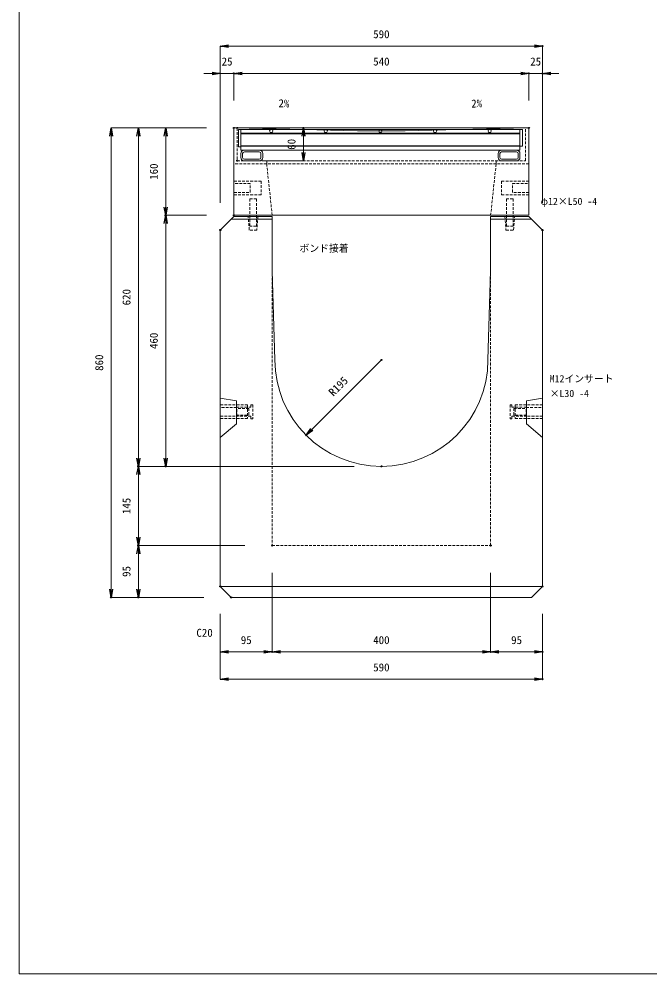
# Model space of a CAD drawing. Units: millimetres, scale not verified. Extents: x -1945 to 1945, y -1170 to 1670.
# Drawn here: x -1945 to -790, y -1170 to 579 of the extents above; entities that cross this region are included whole.
import ezdxf
from ezdxf.enums import TextEntityAlignment as Align

# ---------------------------------------------------------------- set-up
doc = ezdxf.new("R2010")
doc.units = ezdxf.units.MM
doc.header["$LTSCALE"] = 10
doc.header["$PDMODE"] = 32
doc.header["$PDSIZE"] = 2
doc.linetypes.add('USER1', pattern=[0.75, 0.5, -0.25])
doc.layers.add('0-0_0', color=7, linetype='Continuous')
doc.layers.add('0-2_DEFPOINTS', color=7, linetype='Continuous')
for name, color, linetype, lineweight in [('0-1_TITLE', 7, 'Continuous', 18), ('0-3_KIJUN', 7, 'USER1', 18), ('0-5_SUNPO', 3, 'Continuous', 18), ('0-6_10-GR', 5, 'Continuous', 18)]:
    doc.layers.add(name, color=color, linetype=linetype, lineweight=lineweight)
doc.styles.add('ＭＳ ゴシック', font='')
doc.styles.get('ＭＳ ゴシック').set_extended_font_data('MS Gothic')

# ---------------------------------------------------------------- blocks, each defined once
blk = doc.blocks.new('_OPEN')
at = {"layer": '0-0_0'}
blk.add_line((0, 0), (-1, 0), dxfattribs=at)
blk.add_lwpolyline([(-1, 0.1667), (0, 0), (-1, -0.1667)], dxfattribs=at)
blk = doc.blocks.new('D1')
at = {"layer": '0-2_DEFPOINTS'}
for p in [(393.34, 1899.64), (393.34, 1799.64), (368.34, 1612.64)]:
    blk.add_point(p, dxfattribs=at)
at = {"layer": '0-5_SUNPO'}
for p, q in [((353.34, 1899.64), (338.34, 1899.64)), ((368.34, 1662.64), (368.34, 1899.64)), ((368.34, 1899.64), (393.34, 1899.64)), ((393.34, 1849.64), (393.34, 1899.64)), ((408.34, 1899.64), (423.34, 1899.64))]:
    blk.add_line(p, q, dxfattribs=at)
at = {"layer": '0-5_SUNPO', "xscale": 15, "yscale": 15}
blk.add_blockref('_OPEN', (368.34, 1899.64), dxfattribs=at)
at = {"layer": '0-5_SUNPO', "xscale": 15, "yscale": 15, "rotation": 180}
blk.add_blockref('_OPEN', (393.34, 1899.64), dxfattribs=at)
at = {"layer": '0-5_SUNPO', "color": 7, "style": 'ＭＳ ゴシック'}
blk.add_text('25', height=14.66, dxfattribs=at).set_placement((370.84, 1909.64), align=Align.BOTTOM_LEFT)
blk = doc.blocks.new('D2')
at = {"layer": '0-2_DEFPOINTS'}
for p in [(958.34, 1949.64), (368.34, 1612.64), (958.34, 1612.64)]:
    blk.add_point(p, dxfattribs=at)
at = {"layer": '0-5_SUNPO'}
for p, q in [((368.34, 1662.64), (368.34, 1949.64)), ((383.34, 1949.64), (943.34, 1949.64)), ((958.34, 1662.64), (958.34, 1949.64))]:
    blk.add_line(p, q, dxfattribs=at)
at = {"layer": '0-5_SUNPO', "xscale": 15, "yscale": 15, "rotation": 180}
blk.add_blockref('_OPEN', (368.34, 1949.64), dxfattribs=at)
at = {"layer": '0-5_SUNPO', "xscale": 15, "yscale": 15}
blk.add_blockref('_OPEN', (958.34, 1949.64), dxfattribs=at)
at = {"layer": '0-5_SUNPO', "color": 7, "style": 'ＭＳ ゴシック'}
blk.add_text('590', height=14.66, dxfattribs=at).set_placement((648.34, 1959.64), align=Align.BOTTOM_LEFT)
blk = doc.blocks.new('D3')
at = {"layer": '0-2_DEFPOINTS'}
for p in [(463.34, 1034.64), (218.34, 939.64), (388.34, 939.64)]:
    blk.add_point(p, dxfattribs=at)
at = {"layer": '0-5_SUNPO'}
for p, q in [((413.34, 1034.64), (218.34, 1034.64)), ((218.34, 1019.64), (218.34, 954.64)), ((338.34, 939.64), (218.34, 939.64))]:
    blk.add_line(p, q, dxfattribs=at)
at = {"layer": '0-5_SUNPO', "xscale": 15, "yscale": 15}
for p, rotation in [((218.34, 1034.64), 90), ((218.34, 939.64), 270)]:
    blk.add_blockref('_OPEN', p, dxfattribs=dict(at, rotation=rotation))
at = {"layer": '0-5_SUNPO', "color": 7, "style": 'ＭＳ ゴシック'}
blk.add_text('95', height=14.66, rotation=90, dxfattribs=at).set_placement((208.34, 977.14), align=Align.BOTTOM_LEFT)
blk = doc.blocks.new('D4')
at = {"layer": '0-2_DEFPOINTS'}
for p in [(393.34, 1799.64), (168.34, 939.64), (388.34, 939.64)]:
    blk.add_point(p, dxfattribs=at)
at = {"layer": '0-5_SUNPO'}
for p, q in [((343.34, 1799.64), (168.34, 1799.64)), ((168.34, 1784.64), (168.34, 954.64)), ((338.34, 939.64), (168.34, 939.64))]:
    blk.add_line(p, q, dxfattribs=at)
at = {"layer": '0-5_SUNPO', "xscale": 15, "yscale": 15}
for p, rotation in [((168.34, 1799.64), 90), ((168.34, 939.64), 270)]:
    blk.add_blockref('_OPEN', p, dxfattribs=dict(at, rotation=rotation))
at = {"layer": '0-5_SUNPO', "color": 7, "style": 'ＭＳ ゴシック'}
blk.add_text('860', height=14.66, rotation=90, dxfattribs=at).set_placement((158.34, 1354.64), align=Align.BOTTOM_LEFT)
blk = doc.blocks.new('D5')
at = {"layer": '0-2_DEFPOINTS'}
for p in [(463.34, 1034.64), (368.34, 959.64), (463.34, 839.64)]:
    blk.add_point(p, dxfattribs=at)
at = {"layer": '0-5_SUNPO'}
for p, q in [((463.34, 984.64), (463.34, 839.64)), ((368.34, 909.64), (368.34, 839.64)), ((383.34, 839.64), (448.34, 839.64))]:
    blk.add_line(p, q, dxfattribs=at)
at = {"layer": '0-5_SUNPO', "xscale": 15, "yscale": 15, "rotation": 180}
blk.add_blockref('_OPEN', (368.34, 839.64), dxfattribs=at)
at = {"layer": '0-5_SUNPO', "xscale": 15, "yscale": 15}
blk.add_blockref('_OPEN', (463.34, 839.64), dxfattribs=at)
at = {"layer": '0-5_SUNPO', "color": 7, "style": 'ＭＳ ゴシック'}
blk.add_text('95', height=14.66, dxfattribs=at).set_placement((405.84, 849.64), align=Align.BOTTOM_LEFT)
blk = doc.blocks.new('D6')
at = {"layer": '0-2_DEFPOINTS'}
for p in [(463.34, 1034.64), (863.34, 1034.64), (863.34, 839.64)]:
    blk.add_point(p, dxfattribs=at)
at = {"layer": '0-5_SUNPO'}
for p, q in [((463.34, 984.64), (463.34, 839.64)), ((863.34, 984.64), (863.34, 839.64)), ((478.34, 839.64), (848.34, 839.64))]:
    blk.add_line(p, q, dxfattribs=at)
at = {"layer": '0-5_SUNPO', "xscale": 15, "yscale": 15, "rotation": 180}
blk.add_blockref('_OPEN', (463.34, 839.64), dxfattribs=at)
at = {"layer": '0-5_SUNPO', "xscale": 15, "yscale": 15}
blk.add_blockref('_OPEN', (863.34, 839.64), dxfattribs=at)
at = {"layer": '0-5_SUNPO', "color": 7, "style": 'ＭＳ ゴシック'}
blk.add_text('400', height=14.66, dxfattribs=at).set_placement((648.34, 849.64), align=Align.BOTTOM_LEFT)
blk = doc.blocks.new('D7')
at = {"layer": '0-2_DEFPOINTS'}
for p in [(863.34, 1034.64), (958.34, 959.64), (958.34, 839.64)]:
    blk.add_point(p, dxfattribs=at)
at = {"layer": '0-5_SUNPO'}
for p, q in [((863.34, 984.64), (863.34, 839.64)), ((958.34, 909.64), (958.34, 839.64)), ((878.34, 839.64), (943.34, 839.64))]:
    blk.add_line(p, q, dxfattribs=at)
at = {"layer": '0-5_SUNPO', "xscale": 15, "yscale": 15, "rotation": 180}
blk.add_blockref('_OPEN', (863.34, 839.64), dxfattribs=at)
at = {"layer": '0-5_SUNPO', "xscale": 15, "yscale": 15}
blk.add_blockref('_OPEN', (958.34, 839.64), dxfattribs=at)
at = {"layer": '0-5_SUNPO', "color": 7, "style": 'ＭＳ ゴシック'}
blk.add_text('95', height=14.66, dxfattribs=at).set_placement((900.84, 849.64), align=Align.BOTTOM_LEFT)
blk = doc.blocks.new('D8')
at = {"layer": '0-2_DEFPOINTS'}
for p in [(368.34, 959.64), (958.34, 959.64), (958.34, 789.64)]:
    blk.add_point(p, dxfattribs=at)
at = {"layer": '0-5_SUNPO'}
for p, q in [((368.34, 909.64), (368.34, 789.64)), ((958.34, 909.64), (958.34, 789.64)), ((383.34, 789.64), (943.34, 789.64))]:
    blk.add_line(p, q, dxfattribs=at)
at = {"layer": '0-5_SUNPO', "xscale": 15, "yscale": 15, "rotation": 180}
blk.add_blockref('_OPEN', (368.34, 789.64), dxfattribs=at)
at = {"layer": '0-5_SUNPO', "xscale": 15, "yscale": 15}
blk.add_blockref('_OPEN', (958.34, 789.64), dxfattribs=at)
at = {"layer": '0-5_SUNPO', "color": 7, "style": 'ＭＳ ゴシック'}
blk.add_text('590', height=14.66, dxfattribs=at).set_placement((648.34, 799.64), align=Align.BOTTOM_LEFT)
blk = doc.blocks.new('D22')
at = {"layer": '0-2_DEFPOINTS'}
for p in [(393.34, 1799.64), (268.34, 1639.64), (393.34, 1639.64)]:
    blk.add_point(p, dxfattribs=at)
at = {"layer": '0-5_SUNPO'}
for p, q in [((343.34, 1799.64), (268.34, 1799.64)), ((268.34, 1784.64), (268.34, 1654.64)), ((343.34, 1639.64), (268.34, 1639.64))]:
    blk.add_line(p, q, dxfattribs=at)
at = {"layer": '0-5_SUNPO', "xscale": 15, "yscale": 15}
for p, rotation in [((268.34, 1799.64), 90), ((268.34, 1639.64), 270)]:
    blk.add_blockref('_OPEN', p, dxfattribs=dict(at, rotation=rotation))
at = {"layer": '0-5_SUNPO', "color": 7, "style": 'ＭＳ ゴシック'}
blk.add_text('160', height=14.66, rotation=90, dxfattribs=at).set_placement((258.34, 1704.64), align=Align.BOTTOM_LEFT)
blk = doc.blocks.new('D23')
at = {"layer": '0-2_DEFPOINTS'}
for p in [(393.34, 1639.64), (268.34, 1179.64), (663.34, 1179.64)]:
    blk.add_point(p, dxfattribs=at)
at = {"layer": '0-5_SUNPO'}
for p, q in [((343.34, 1639.64), (268.34, 1639.64)), ((268.34, 1624.64), (268.34, 1194.64)), ((613.34, 1179.64), (268.34, 1179.64))]:
    blk.add_line(p, q, dxfattribs=at)
at = {"layer": '0-5_SUNPO', "xscale": 15, "yscale": 15}
for p, rotation in [((268.34, 1639.64), 90), ((268.34, 1179.64), 270)]:
    blk.add_blockref('_OPEN', p, dxfattribs=dict(at, rotation=rotation))
at = {"layer": '0-5_SUNPO', "color": 7, "style": 'ＭＳ ゴシック'}
blk.add_text('460', height=14.66, rotation=90, dxfattribs=at).set_placement((258.34, 1394.64), align=Align.BOTTOM_LEFT)
blk = doc.blocks.new('D24')
at = {"layer": '0-2_DEFPOINTS'}
for p in [(393.34, 1799.64), (218.34, 1179.64), (663.34, 1179.64)]:
    blk.add_point(p, dxfattribs=at)
at = {"layer": '0-5_SUNPO'}
for p, q in [((343.34, 1799.64), (218.34, 1799.64)), ((218.34, 1784.64), (218.34, 1194.64)), ((613.34, 1179.64), (218.34, 1179.64))]:
    blk.add_line(p, q, dxfattribs=at)
at = {"layer": '0-5_SUNPO', "xscale": 15, "yscale": 15}
for p, rotation in [((218.34, 1799.64), 90), ((218.34, 1179.64), 270)]:
    blk.add_blockref('_OPEN', p, dxfattribs=dict(at, rotation=rotation))
at = {"layer": '0-5_SUNPO', "color": 7, "style": 'ＭＳ ゴシック'}
blk.add_text('620', height=14.66, rotation=90, dxfattribs=at).set_placement((208.34, 1474.64), align=Align.BOTTOM_LEFT)
blk = doc.blocks.new('D25')
at = {"layer": '0-2_DEFPOINTS'}
for p in [(663.34, 1179.64), (218.34, 1034.64), (463.34, 1034.64)]:
    blk.add_point(p, dxfattribs=at)
at = {"layer": '0-5_SUNPO'}
for p, q in [((613.34, 1179.64), (218.34, 1179.64)), ((218.34, 1164.64), (218.34, 1049.64)), ((413.34, 1034.64), (218.34, 1034.64))]:
    blk.add_line(p, q, dxfattribs=at)
at = {"layer": '0-5_SUNPO', "xscale": 15, "yscale": 15}
for p, rotation in [((218.34, 1179.64), 90), ((218.34, 1034.64), 270)]:
    blk.add_blockref('_OPEN', p, dxfattribs=dict(at, rotation=rotation))
at = {"layer": '0-5_SUNPO', "color": 7, "style": 'ＭＳ ゴシック'}
blk.add_text('145', height=14.66, rotation=90, dxfattribs=at).set_placement((208.34, 1092.14), align=Align.BOTTOM_LEFT)
blk = doc.blocks.new('D26')
at = {"layer": '0-2_DEFPOINTS'}
for p in [(663.34, 1374.64), (525.45, 1236.75)]:
    blk.add_point(p, dxfattribs=at)
at = {"layer": '0-5_SUNPO'}
blk.add_line((663.34, 1374.64), (536.06, 1247.36), dxfattribs=at)
at = {"layer": '0-5_SUNPO', "xscale": 15, "yscale": 15, "rotation": 225}
blk.add_blockref('_OPEN', (525.45, 1236.75), dxfattribs=at)
at = {"layer": '0-5_SUNPO', "color": 7, "style": 'ＭＳ ゴシック'}
blk.add_text('R195', height=14.66, rotation=45, dxfattribs=at).set_placement((578.49, 1303.93), align=Align.BOTTOM_LEFT)
blk = doc.blocks.new('D28')
at = {"layer": '0-2_DEFPOINTS'}
for p in [(933.34, 1899.64), (393.34, 1799.64), (933.34, 1799.64)]:
    blk.add_point(p, dxfattribs=at)
at = {"layer": '0-5_SUNPO'}
for p, q in [((393.34, 1849.64), (393.34, 1899.64)), ((408.34, 1899.64), (918.34, 1899.64)), ((933.34, 1849.64), (933.34, 1899.64))]:
    blk.add_line(p, q, dxfattribs=at)
at = {"layer": '0-5_SUNPO', "xscale": 15, "yscale": 15, "rotation": 180}
blk.add_blockref('_OPEN', (393.34, 1899.64), dxfattribs=at)
at = {"layer": '0-5_SUNPO', "xscale": 15, "yscale": 15}
blk.add_blockref('_OPEN', (933.34, 1899.64), dxfattribs=at)
at = {"layer": '0-5_SUNPO', "color": 7, "style": 'ＭＳ ゴシック'}
blk.add_text('540', height=14.66, dxfattribs=at).set_placement((648.34, 1909.64), align=Align.BOTTOM_LEFT)
blk = doc.blocks.new('D29')
at = {"layer": '0-2_DEFPOINTS'}
for p in [(958.34, 1899.64), (933.34, 1799.64), (958.34, 1612.64)]:
    blk.add_point(p, dxfattribs=at)
at = {"layer": '0-5_SUNPO'}
for p, q in [((918.34, 1899.64), (903.34, 1899.64)), ((933.34, 1849.64), (933.34, 1899.64)), ((933.34, 1899.64), (958.34, 1899.64)), ((958.34, 1662.64), (958.34, 1899.64)), ((973.34, 1899.64), (988.34, 1899.64))]:
    blk.add_line(p, q, dxfattribs=at)
at = {"layer": '0-5_SUNPO', "xscale": 15, "yscale": 15}
blk.add_blockref('_OPEN', (933.34, 1899.64), dxfattribs=at)
at = {"layer": '0-5_SUNPO', "xscale": 15, "yscale": 15, "rotation": 180}
blk.add_blockref('_OPEN', (958.34, 1899.64), dxfattribs=at)
at = {"layer": '0-5_SUNPO', "color": 7, "style": 'ＭＳ ゴシック'}
blk.add_text('25', height=14.66, dxfattribs=at).set_placement((935.84, 1909.64), align=Align.BOTTOM_LEFT)
blk = doc.blocks.new('M16_insert_dan')
at = {"layer": '0-3_KIJUN', "color": 3}
for points in [[(0, -12.5), (-50, -12.5), (-50, 12.5), (0, 12.5)], [(0, 8), (-30, 8), (-30, -8), (0, -8)]]:
    blk.add_lwpolyline(points, close=True, dxfattribs=at)
blk = doc.blocks.new('D32')
at = {"layer": '0-2_DEFPOINTS'}
for p in [(399.34, 1799.64), (520.47, 1799.64), (399.34, 1739.64)]:
    blk.add_point(p, dxfattribs=at)
at = {"layer": '0-5_SUNPO'}
for p, q in [((449.34, 1799.64), (520.47, 1799.64)), ((520.47, 1754.64), (520.47, 1784.64)), ((449.34, 1739.64), (520.47, 1739.64))]:
    blk.add_line(p, q, dxfattribs=at)
at = {"layer": '0-5_SUNPO', "xscale": 15, "yscale": 15}
for p, rotation in [((520.47, 1799.64), 90), ((520.47, 1739.64), 270)]:
    blk.add_blockref('_OPEN', p, dxfattribs=dict(at, rotation=rotation))
at = {"layer": '0-5_SUNPO', "color": 7, "style": 'ＭＳ ゴシック'}
blk.add_text('60', height=14.66, rotation=90, dxfattribs=at).set_placement((510.47, 1759.64), align=Align.BOTTOM_LEFT)
blk = doc.blocks.new('A$C71214742')
at = {"layer": '0-6_10-GR'}
for p, q in [((0, 58), (0, 26)), ((0, 58), (4.5, 58)), ((4.5, 58), (4.5, 27)), ((4.5, 58), (4.5, 20)), ((515.5, 58), (4.5, 58)), ((515.5, 58), (515.5, 27)), ((520, 58), (515.5, 58)), ((515.5, 58), (515.5, 20)), ((520, 58), (520, 27)), ((515.5, 51), (4.5, 51)), ((515.5, 50), (4.5, 50)), ((0, 26), (4.5, 26)), ((515.5, 28), (4.5, 28)), ((515.5, 27), (4.5, 27)), ((515.5, 20), (4.5, 20)), ((10.9, 20), (38.1, 20)), ((481.9, 20), (509.1, 20)), ((520, 27), (515.5, 27)), ((4.5, 6.4), (4.5, 13.6)), ((7.7, 6.4), (7.7, 13.6)), ((10.9, 16.8), (38.1, 16.8)), ((38.1, 3.2), (10.9, 3.2)), ((38.1, 0), (10.9, 0)), ((41.3, 13.6), (41.3, 6.4)), ((44.5, 13.6), (44.5, 6.4)), ((475.5, 6.4), (475.5, 13.6)), ((478.7, 6.4), (478.7, 13.6)), ((481.9, 16.8), (509.1, 16.8)), ((509.1, 3.2), (481.9, 3.2)), ((509.1, 0), (481.9, 0)), ((512.3, 13.6), (512.3, 6.4)), ((515.5, 13.6), (515.5, 6.4))]:
    blk.add_line(p, q, dxfattribs=at)
for centre in [(60, 55), (160, 55), (260, 55), (360, 55), (460, 55)]:
    blk.add_circle(centre, 3, dxfattribs=at)
for centre, radius, start, end in [((10.9, 13.6), 6.4, 90, 180), ((38.1, 13.6), 6.4, 0, 90), ((481.9, 13.6), 6.4, 90, 180), ((509.1, 13.6), 6.4, 0, 90), ((10.9, 6.4), 6.4, 180, 270), ((10.9, 13.6), 3.2, 90, 180), ((10.9, 6.4), 3.2, 180, 270), ((38.1, 13.6), 3.2, 0, 90), ((38.1, 6.4), 6.4, 270, 0), ((38.1, 6.4), 3.2, 270, 0), ((481.9, 6.4), 6.4, 180, 270), ((481.9, 13.6), 3.2, 90, 180), ((481.9, 6.4), 3.2, 180, 270), ((509.1, 13.6), 3.2, 0, 90), ((509.1, 6.4), 3.2, 270, 0), ((509.1, 6.4), 6.4, 270, 0)]:
    blk.add_arc(centre, radius, start, end, dxfattribs=at)

msp = doc.modelspace()

# ---------------------------------------------------------------- linework, layer by layer
at = {"layer": '0-1_TITLE', "color": 2}
msp.add_lwpolyline([(-1945, -1170.24), (1945, -1170.24), (1945, 1669.76), (-1945, 1669.76)], close=True, dxfattribs=at)
at = {"layer": '0-3_KIJUN'}
msp.add_line((-1551.66, 379.64), (-1545.66, 379.64), dxfattribs=at)
at = {"layer": '0-3_KIJUN', "linetype": 'Continuous'}
for p, q in [((-1011.66, 379.64), (-1011.66, 303.64)), ((-1556.66, 212.64), (-1481.66, 212.64)), ((-1006.66, 212.64), (-1081.66, 212.64)), ((-1576.66, -460.36), (-986.66, -460.36))]:
    msp.add_line(p, q, dxfattribs=at)
for points in [[(-1551.66, 219.64), (-1011.66, 219.64), (-1011.66, 379.64), (-1551.66, 379.64)], [(-1547.16, -120.36), (-1576.66, -115.36), (-1576.66, -187.36), (-1547.16, -162.36)], [(-1016.16, -120.36), (-986.66, -115.36), (-986.66, -187.36), (-1016.16, -162.36)]]:
    msp.add_lwpolyline(points, close=True, dxfattribs=at)
at = {"layer": '0-3_KIJUN'}
for points in [[(-1551.66, 379.64), (-1545.66, 379.64), (-1545.66, 319.64), (-1017.66, 319.64), (-1017.66, 379.64), (-1011.66, 379.64), (-1011.66, 313.64), (-1551.66, 313.64)], [(-1522.66, 249.64), (-1510.66, 249.64), (-1510.66, 199.64), (-1522.66, 199.64)], [(-1040.66, 249.64), (-1052.66, 249.64), (-1052.66, 199.64), (-1040.66, 199.64)], [(-1525.66, 217.64), (-1507.66, 217.64), (-1509.66, 192.64), (-1523.66, 192.64)], [(-1037.66, 217.64), (-1055.66, 217.64), (-1053.66, 192.64), (-1039.66, 192.64)], [(-1547.16, -148.59), (-1547.16, -132.14), (-1520.66, -132.14), (-1520.66, -127.61), (-1517.16, -127.61), (-1517.16, -153.11), (-1520.66, -153.11), (-1520.66, -148.59)], [(-1547.16, -134.36), (-1547.16, -146.36), (-1524.16, -146.36), (-1524.16, -134.36)], [(-1016.16, -148.59), (-1016.16, -132.14), (-1042.66, -132.14), (-1042.66, -127.61), (-1046.16, -127.61), (-1046.16, -153.11), (-1042.66, -153.11), (-1042.66, -148.59)], [(-1016.16, -134.36), (-1016.16, -146.36), (-1039.16, -146.36), (-1039.16, -134.36)]]:
    msp.add_lwpolyline(points, close=True, dxfattribs=at)
at = {"layer": '0-3_KIJUN', "linetype": 'Continuous'}
for points in [[(-1548.66, 379.64), (-1325.16, 374.64), (-1238.16, 374.64), (-1014.66, 379.64)], [(-1476.66, -45.36), (-1481.66, 117.64), (-1481.66, 217.64), (-1551.66, 217.64), (-1576.66, 192.64), (-1576.66, -460.36), (-1556.66, -480.36), (-1006.66, -480.36), (-986.66, -460.36), (-986.66, 192.64), (-1011.66, 217.64), (-1081.66, 217.64), (-1081.66, 117.64), (-1086.66, -45.36)]]:
    msp.add_lwpolyline(points, dxfattribs=at)
at = {"layer": '0-3_KIJUN'}
for points in [[(-1071.66, 319.64), (-1071.66, 313.64), (-1081.66, 219.64), (-1481.66, 219.64), (-1491.66, 313.64), (-1491.66, 319.64)], [(-1481.66, 217.64), (-1481.66, -385.36), (-1081.66, -385.36), (-1081.66, 217.64)]]:
    msp.add_lwpolyline(points, dxfattribs=at)
at = {"layer": '0-3_KIJUN', "linetype": 'Continuous'}
msp.add_arc((-1281.66, -45.36), 195, 180, 0, dxfattribs=at)

# ---------------------------------------------------------------- block references
at = {"layer": '0-1_TITLE'}
msp.add_blockref('A$C71214742', (-1543.49, 319.1), dxfattribs=at)
at = {"layer": '0-3_KIJUN', "rotation": 180}
for p in [(-1551.66, 269.64), (-1576.66, -140.36)]:
    msp.add_blockref('M16_insert_dan', p, dxfattribs=at)
at = {"layer": '0-3_KIJUN', "xscale": -1, "rotation": 180}
for p in [(-1011.66, 269.64), (-986.66, -140.36)]:
    msp.add_blockref('M16_insert_dan', p, dxfattribs=at)
at = {"layer": '0-5_SUNPO'}
for name in ['D2', 'D1', 'D28', 'D29', 'D4', 'D24', 'D22', 'D32', 'D23', 'D26', 'D25', 'D3', 'D5', 'D6', 'D7', 'D8']:
    msp.add_blockref(name, (-1945, -1420), dxfattribs=at)

# ---------------------------------------------------------------- texts
at = {"layer": '0-5_SUNPO', "color": 7, "style": 'ＭＳ ゴシック'}
for rotation, p in [(358, (-1470.5, 413.32)), (2, (-1116.76, 412.48))]:
    msp.add_text('2%', height=14.66, rotation=rotation, dxfattribs=at).set_placement(p, align=Align.BOTTOM_LEFT)
for s, height, p in [('φ12×L50 -4', 13.2, (-990.15, 234.64)), ('ボンド接着', 13.2, (-1431.66, 148.64)), ('M12インサート', 13.2, (-973.56, -90.32)), ('×L30 -4', 13.2, (-973.56, -117.32)), ('C20', 14.66, (-1620.36, -557.01))]:
    msp.add_text(s, height=height, dxfattribs=at).set_placement(p, align=Align.BOTTOM_LEFT)

doc.saveas('drawing.dxf')
